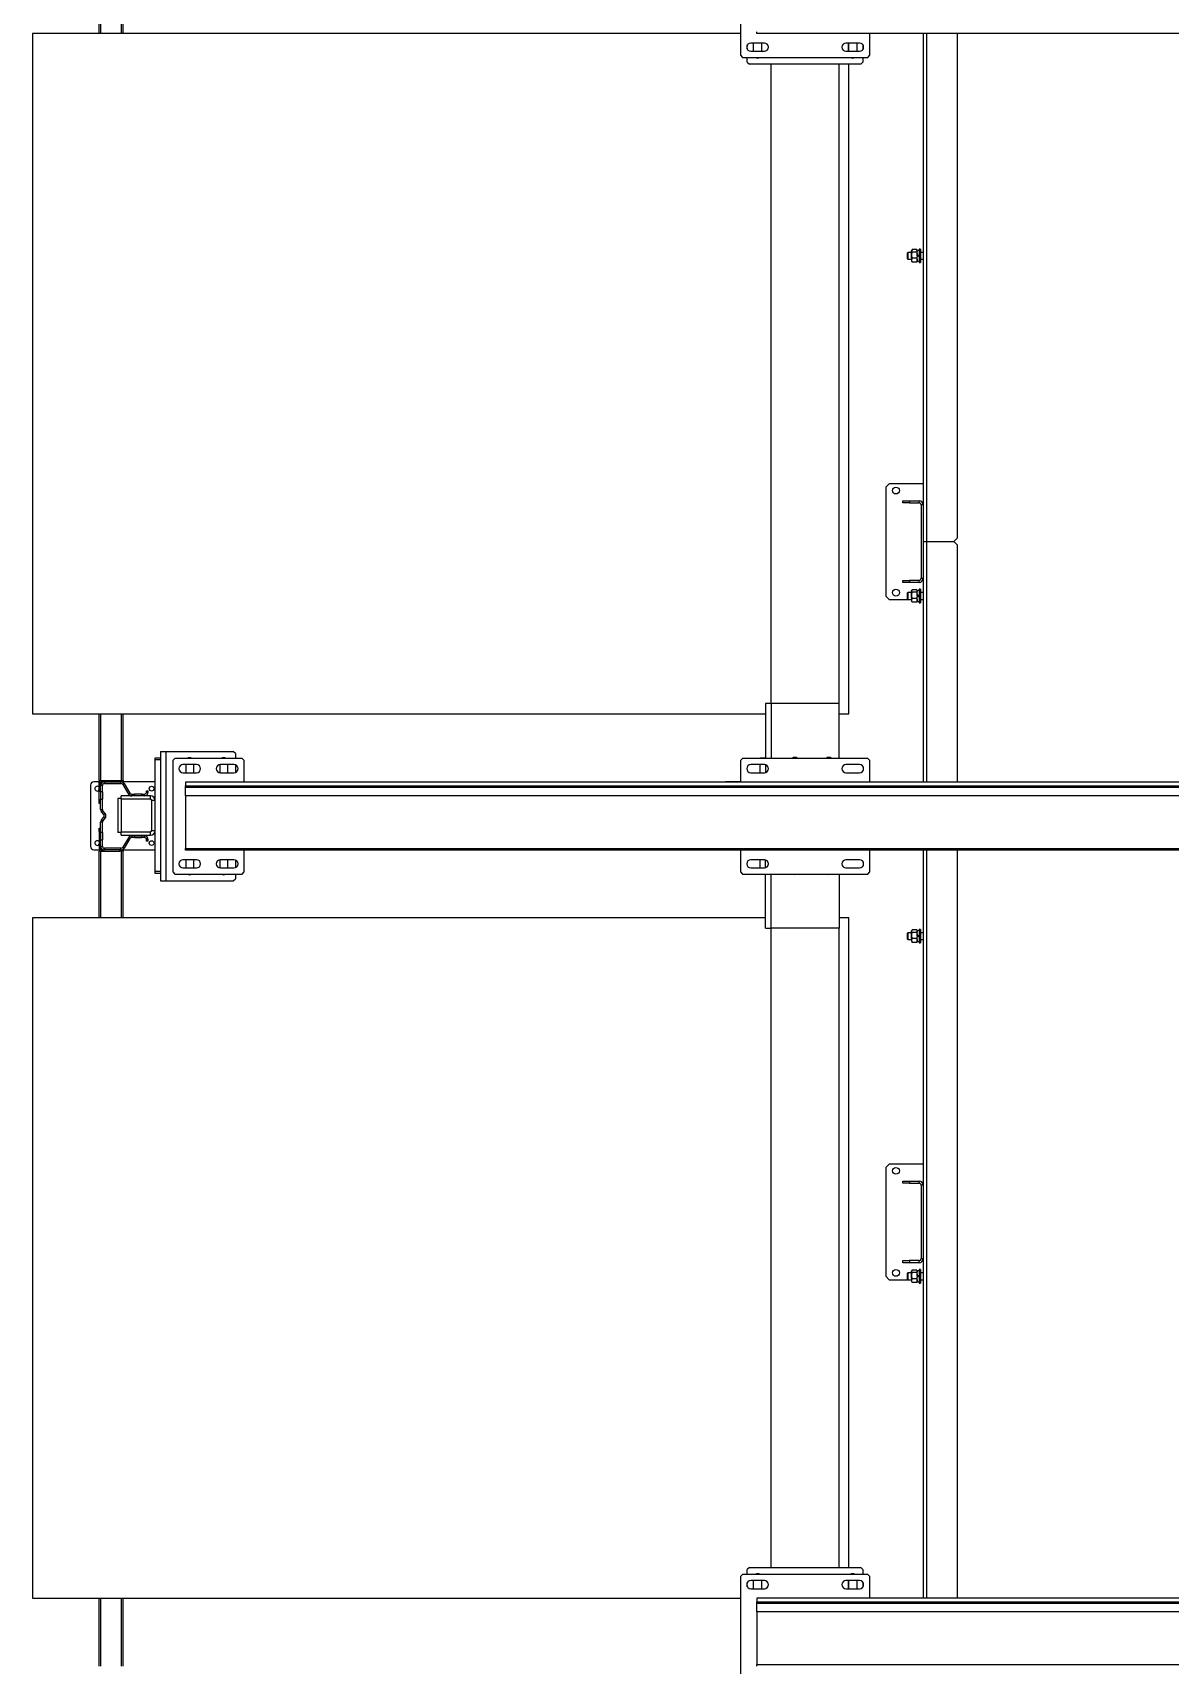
# Model space of a CAD drawing. Header units: millimetres. Extents: x 6622 to 532820, y 3370 to 359312.
# Drawn here: x 461300 to 462973, y 295241 to 297641 of the extents above; entities that cross this region are included whole.
import ezdxf

# ---------------------------------------------------------------- set-up
doc = ezdxf.new("R2010")
doc.units = ezdxf.units.MM

# ---------------------------------------------------------------- blocks, each defined once
blk = doc.blocks.new('A$C6F3A12F4')
at = {"color": 2, "linetype": 'Continuous', "lineweight": 25}
for p, q in [((18085.7, 3475), (18085.7, 225)), ((18091.1, 225), (18091.1, 3475)), ((18093.7, 3475), (18093.7, 225)), ((18105.7, 3475), (18105.7, 225)), ((18183.1, 225), (18183.1, 3475)), ((18185.7, 3475), (18185.7, 225)), ((16985.2, 2635), (16985.2, 1065)), ((19285.2, 2635), (19285.2, 1065)), ((19290.6, 1065), (19290.6, 2635)), ((19293.2, 2635), (19293.2, 1065)), ((19305.2, 2635), (19305.2, 1065)), ((19382.6, 1065), (19382.6, 2635)), ((16985.2, 1359.5), (17727, 1359.5)), ((17732, 1354.5), (17727, 1359.5)), ((17737, 1359.5), (17732, 1354.5)), ((17732, 1314.5), (17732, 1354.5)), ((17737, 1359.5), (18085.7, 1359.5)), ((18185.7, 1359.5), (19285.2, 1359.5)), ((16985.2, 1314.5), (17732, 1314.5)), ((16985.2, 1309.5), (17678, 1309.5)), ((17302, 1305.5), (17302, 1303.5)), ((17302, 1305.5), (17322, 1305.5)), ((17302, 1303.5), (17322, 1303.5)), ((17302.8, 1300), (17302.8, 1293.4)), ((17304.4, 1300.9), (17303.3, 1300.3)), ((17303.9, 1303.5), (17303.9, 1300.9)), ((17312, 1300.9), (17303.9, 1300.9)), ((17306.4, 1300), (17306.4, 1293.4)), ((17307, 1309.5), (17307, 1305.5)), ((17312, 1300.9), (17313.5, 1300.9)), ((17320, 1300.9), (17313.5, 1300.9)), ((17315.5, 1300), (17315.5, 1293.4)), ((17317, 1305.5), (17317, 1309.5)), ((17320.7, 1300.3), (17319.6, 1300.9)), ((17320, 1300.9), (17320, 1303.5)), ((17321.2, 1300), (17321.2, 1293.4)), ((17322, 1303.5), (17322, 1305.5)), ((17647, 1309.5), (17647, 1259.5)), ((17675, 1303.5), (17672, 1303.5)), ((17672, 1289.5), (17672, 1303.5)), ((17675, 1289.5), (17675, 1303.5)), ((17678, 1309.5), (17678, 1306.5)), ((17678, 1309.5), (17786, 1309.5)), ((17678, 1306.5), (17786, 1306.5)), ((17732, 1309.5), (17732, 1314.5)), ((17732, 1314.5), (18085.7, 1314.5)), ((17786, 1309.5), (18085.7, 1309.5)), ((17786, 1306.5), (17786, 1309.5)), ((17792, 1303.5), (17789, 1303.5)), ((17789, 1303.5), (17789, 1289.5)), ((17792, 1303.5), (17792, 1289.5)), ((17802, 1305.5), (17802, 1303.5)), ((17802, 1305.5), (17822, 1305.5)), ((17802, 1303.5), (17822, 1303.5)), ((17802.8, 1300), (17802.8, 1293.4)), ((17804.4, 1300.9), (17803.3, 1300.3)), ((17803.9, 1303.5), (17803.9, 1300.9)), ((17812, 1300.9), (17803.9, 1300.9)), ((17806.4, 1300), (17806.4, 1293.4)), ((17807, 1309.5), (17807, 1305.5)), ((17812, 1300.9), (17813.5, 1300.9)), ((17820, 1300.9), (17813.5, 1300.9)), ((17815.5, 1300), (17815.5, 1293.4)), ((17817, 1305.5), (17817, 1309.5)), ((17820.7, 1300.3), (17819.6, 1300.9)), ((17820, 1300.9), (17820, 1303.5)), ((17821.2, 1300), (17821.2, 1293.4)), ((17822, 1303.5), (17822, 1305.5)), ((18185.7, 1314.5), (19285.2, 1314.5)), ((18185.7, 1309.5), (18678, 1309.5)), ((18302, 1305.5), (18302, 1303.5)), ((18302, 1305.5), (18322, 1305.5)), ((18302, 1303.5), (18322, 1303.5)), ((18302.8, 1300), (18302.8, 1293.4)), ((18304.4, 1300.9), (18303.3, 1300.3)), ((18303.9, 1303.5), (18303.9, 1300.9)), ((18312, 1300.9), (18303.9, 1300.9)), ((18306.4, 1300), (18306.4, 1293.4)), ((18307, 1309.5), (18307, 1305.5)), ((18312, 1300.9), (18313.5, 1300.9)), ((18320, 1300.9), (18313.5, 1300.9)), ((18315.5, 1300), (18315.5, 1293.4)), ((18317, 1305.5), (18317, 1309.5)), ((18320.7, 1300.3), (18319.6, 1300.9)), ((18320, 1300.9), (18320, 1303.5)), ((18321.2, 1300), (18321.2, 1293.4)), ((18322, 1303.5), (18322, 1305.5)), ((18647, 1309.5), (18647, 1259.5)), ((18675, 1303.5), (18672, 1303.5)), ((18672, 1289.5), (18672, 1303.5)), ((18675, 1289.5), (18675, 1303.5)), ((18678, 1309.5), (18678, 1306.5)), ((18678, 1309.5), (18786, 1309.5)), ((18678, 1306.5), (18786, 1306.5)), ((18786, 1309.5), (19285.2, 1309.5)), ((18786, 1306.5), (18786, 1309.5)), ((18792, 1303.5), (18789, 1303.5)), ((18789, 1303.5), (18789, 1289.5)), ((18792, 1303.5), (18792, 1289.5)), ((18802, 1305.5), (18802, 1303.5)), ((18802, 1305.5), (18822, 1305.5)), ((18802, 1303.5), (18822, 1303.5)), ((18802.8, 1300), (18802.8, 1293.4)), ((18804.4, 1300.9), (18803.3, 1300.3)), ((18803.9, 1303.5), (18803.9, 1300.9)), ((18812, 1300.9), (18803.9, 1300.9)), ((18806.4, 1300), (18806.4, 1293.4)), ((18807, 1309.5), (18807, 1305.5)), ((18812, 1300.9), (18813.5, 1300.9)), ((18820, 1300.9), (18813.5, 1300.9)), ((18815.5, 1300), (18815.5, 1293.4)), ((18817, 1305.5), (18817, 1309.5)), ((18820.7, 1300.3), (18819.6, 1300.9)), ((18820, 1300.9), (18820, 1303.5)), ((18821.2, 1300), (18821.2, 1293.4)), ((18822, 1303.5), (18822, 1305.5)), ((17303.3, 1293.1), (17304.4, 1292.5)), ((17314.9, 1292.5), (17304.4, 1292.5)), ((17307, 1292.5), (17307, 1287)), ((17307, 1287), (17307.5, 1286.5)), ((17307, 1287), (17317, 1287)), ((17316.5, 1286.5), (17307.5, 1286.5)), ((17314.9, 1292.5), (17319.6, 1292.5)), ((17316.5, 1286.5), (17317, 1287)), ((17317, 1287), (17317, 1292.5)), ((17319.6, 1292.5), (17320.7, 1293.1)), ((17672, 1289.5), (17675, 1289.5)), ((17672, 1279.5), (17672, 1289.5)), ((17675, 1279.5), (17672, 1279.5)), ((17675, 1289.5), (17675, 1279.5)), ((17789, 1289.5), (17792, 1289.5)), ((17789, 1279.5), (17789, 1289.5)), ((17792, 1279.5), (17789, 1279.5)), ((17792, 1289.5), (17792, 1279.5)), ((17803.3, 1293.1), (17804.4, 1292.5)), ((17814.9, 1292.5), (17804.4, 1292.5)), ((17807, 1292.5), (17807, 1287)), ((17807, 1287), (17807.5, 1286.5)), ((17807, 1287), (17817, 1287)), ((17816.5, 1286.5), (17807.5, 1286.5)), ((17814.9, 1292.5), (17819.6, 1292.5)), ((17816.5, 1286.5), (17817, 1287)), ((17817, 1287), (17817, 1292.5)), ((17817, 1259.5), (17817, 1287)), ((17819.6, 1292.5), (17820.7, 1293.1)), ((18303.3, 1293.1), (18304.4, 1292.5)), ((18314.9, 1292.5), (18304.4, 1292.5)), ((18307, 1292.5), (18307, 1287)), ((18307, 1287), (18307.5, 1286.5)), ((18307, 1287), (18317, 1287)), ((18316.5, 1286.5), (18307.5, 1286.5)), ((18314.9, 1292.5), (18319.6, 1292.5)), ((18316.5, 1286.5), (18317, 1287)), ((18317, 1287), (18317, 1292.5)), ((18319.6, 1292.5), (18320.7, 1293.1)), ((18672, 1289.5), (18675, 1289.5)), ((18672, 1279.5), (18672, 1289.5)), ((18675, 1279.5), (18672, 1279.5)), ((18675, 1289.5), (18675, 1279.5)), ((18789, 1289.5), (18792, 1289.5)), ((18789, 1279.5), (18789, 1289.5)), ((18792, 1279.5), (18789, 1279.5)), ((18792, 1289.5), (18792, 1279.5)), ((18803.3, 1293.1), (18804.4, 1292.5)), ((18814.9, 1292.5), (18804.4, 1292.5)), ((18807, 1292.5), (18807, 1287)), ((18807, 1287), (18807.5, 1286.5)), ((18807, 1287), (18817, 1287)), ((18816.5, 1286.5), (18807.5, 1286.5)), ((18814.9, 1292.5), (18819.6, 1292.5)), ((18816.5, 1286.5), (18817, 1287)), ((18817, 1287), (18817, 1292.5)), ((18817, 1259.5), (18817, 1287)), ((18819.6, 1292.5), (18820.7, 1293.1)), ((17647, 1259.5), (17652, 1254.5)), ((17652, 1254.5), (17812, 1254.5)), ((17812, 1254.5), (17817, 1259.5)), ((18647, 1259.5), (18652, 1254.5)), ((18652, 1254.5), (18812, 1254.5)), ((18812, 1254.5), (18817, 1259.5)), ((17017.2, 1231), (16985.2, 1231)), ((17020.2, 1228), (17017.2, 1231)), ((17020.2, 1044), (17020.2, 1228)), ((18053.7, 1231), (18050.7, 1228)), ((18050.7, 1228), (18050.7, 1044)), ((18085.7, 1231), (18053.7, 1231)), ((18217.7, 1231), (18185.7, 1231)), ((18220.7, 1228), (18217.7, 1231)), ((18220.7, 1044), (18220.7, 1228)), ((19253.2, 1231), (19250.2, 1228)), ((19250.2, 1228), (19250.2, 1044)), ((19285.2, 1231), (19253.2, 1231)), ((16999.2, 1216), (16999.2, 1196)), ((16999.2, 1211.9), (17011.2, 1211.9)), ((17011.2, 1200), (16999.2, 1200)), ((17001.7, 1220.9), (17008.7, 1220.9)), ((17011.2, 1196), (17011.2, 1216)), ((17020.2, 1220.9), (17027.2, 1220.9)), ((17030.2, 1217.9), (17027.2, 1220.9)), ((17030.2, 1217.9), (17030.2, 1053.9)), ((17985.2, 1200), (17030.2, 1200)), ((17985.2, 1185.9), (17985.2, 1200)), ((18059.7, 1216), (18059.7, 1196)), ((18071.7, 1196), (18071.7, 1216)), ((18199.7, 1216), (18199.7, 1196)), ((18211.7, 1196), (18211.7, 1216)), ((18285.2, 1200), (18285.2, 1185.9)), ((19240.2, 1200), (18285.2, 1200)), ((19243.2, 1220.9), (19240.2, 1217.9)), ((19240.2, 1053.9), (19240.2, 1217.9)), ((19243.2, 1220.9), (19250.2, 1220.9)), ((19259.2, 1216), (19259.2, 1196)), ((19259.2, 1211.9), (19271.2, 1211.9)), ((19271.2, 1200), (19259.2, 1200)), ((19261.7, 1220.9), (19268.7, 1220.9)), ((19271.2, 1196), (19271.2, 1216)), ((17011.2, 1199.9), (16999.2, 1199.9)), ((17970.2, 1185.9), (17030.2, 1185.9)), ((17970.2, 1185.9), (17970.2, 1085.9)), ((18050.7, 1185.9), (17970.2, 1185.9)), ((18220.7, 1185.9), (18300.2, 1185.9)), ((18300.2, 1185.9), (18300.2, 1085.9)), ((19240.2, 1185.9), (18300.2, 1185.9)), ((19271.2, 1199.9), (19259.2, 1199.9)), ((17970.2, 1085.9), (17030.2, 1085.9)), ((17970.2, 1085.9), (18050.7, 1085.9)), ((17970.2, 1085.9), (17970.2, 1077.9)), ((18300.2, 1085.9), (18220.7, 1085.9)), ((18300.2, 1077.9), (18300.2, 1085.9)), ((19240.2, 1085.9), (18300.2, 1085.9)), ((16985.2, 1065), (16982.6, 1065)), ((16999.2, 1076), (16999.2, 1056)), ((16999.2, 1071.9), (17011.2, 1071.9)), ((17011.2, 1059.9), (16999.2, 1059.9)), ((17011.2, 1056), (17011.2, 1076)), ((17970.2, 1077.9), (18050.7, 1077.9)), ((17985.2, 0), (17985.2, 1077.9)), ((18049.7, 1069.9), (18049.7, 1077.9)), ((18050.7, 1069.9), (18049.7, 1069.9)), ((18059.7, 1076), (18059.7, 1056)), ((18071.7, 1069.9), (18059.7, 1069.9)), ((18060, 1077.9), (18071.4, 1077.9)), ((18071.7, 1056), (18071.7, 1076)), ((18199.7, 1076), (18199.7, 1056)), ((18211.7, 1069.9), (18199.7, 1069.9)), ((18211.4, 1077.9), (18200, 1077.9)), ((18211.7, 1056), (18211.7, 1076)), ((18300.2, 1077.9), (18220.7, 1077.9)), ((18285.2, 1077.9), (18285.2, 0)), ((19259.2, 1076), (19259.2, 1056)), ((19259.2, 1071.9), (19271.2, 1071.9)), ((19271.2, 1059.9), (19259.2, 1059.9)), ((19271.2, 1056), (19271.2, 1076)), ((19285.2, 1065), (19290.6, 1065)), ((19293.2, 1065), (19290.6, 1065)), ((19305.2, 1065), (19293.2, 1065)), ((19305.2, 1065), (19382.6, 1065)), ((19385.2, 1065), (19382.6, 1065)), ((16853.2, 1041), (17017.2, 1041)), ((16985.2, 1041), (16985.2, 0)), ((17008.4, 1050.9), (17002, 1050.9)), ((17017.2, 1041), (17020.2, 1044)), ((17027.2, 1050.9), (17020.2, 1050.9)), ((17027.2, 1050.9), (17030.2, 1053.9)), ((18050.7, 1044), (18053.7, 1041)), ((18053.7, 1041), (18085.7, 1041)), ((18085.2, 1041), (18085.2, 1020)), ((18185.7, 1041), (18217.7, 1041)), ((18217.7, 1041), (18220.7, 1044)), ((19240.2, 1053.9), (19243.2, 1050.9)), ((19250.2, 1050.9), (19243.2, 1050.9)), ((19250.2, 1044), (19253.2, 1041)), ((19253.2, 1041), (19417.2, 1041)), ((19268.4, 1050.9), (19262, 1050.9)), ((19285.2, 0), (19285.2, 1041)), ((18043.7, 298.1), (18040.7, 295.1)), ((18040.7, 196.1), (18040.7, 295.1)), ((18043.7, 298.1), (18050.7, 298.1)), ((18053.7, 311), (18050.7, 308)), ((18050.7, 308), (18050.7, 209)), ((18085.7, 311), (18053.7, 311)), ((18059.7, 296), (18059.7, 276)), ((18060.1, 298.1), (18071.3, 298.1)), ((18071.7, 276), (18071.7, 296)), ((18217.7, 311), (18185.7, 311)), ((18199.7, 296), (18199.7, 276)), ((18200.1, 298.1), (18211.3, 298.1)), ((18211.7, 276), (18211.7, 296)), ((18220.7, 308), (18217.7, 311)), ((18220.7, 209), (18220.7, 308)), ((18220.7, 298.1), (18227.7, 298.1)), ((18230.7, 295.1), (18227.7, 298.1)), ((18230.7, 196.1), (18230.7, 295.1)), ((18071.7, 287.1), (18059.7, 287.1)), ((18059.8, 275.1), (18071.6, 275.1)), ((18211.7, 287.1), (18199.7, 287.1)), ((18199.8, 275.1), (18211.6, 275.1)), ((18059.7, 241), (18059.7, 221)), ((18071.7, 221), (18071.7, 241)), ((18199.7, 241), (18199.7, 221)), ((18211.7, 221), (18211.7, 241)), ((18071.7, 237.1), (18059.7, 237.1)), ((18059.7, 225.1), (18071.7, 225.1)), ((18085.7, 225), (18091.1, 225)), ((18093.7, 225), (18091.1, 225)), ((18105.7, 225), (18093.7, 225)), ((18105.7, 225), (18183.1, 225)), ((18185.7, 225), (18183.1, 225)), ((18211.7, 237.1), (18199.7, 237.1)), ((18199.7, 225.1), (18211.7, 225.1)), ((18040.7, 196.1), (18230.7, 196.1)), ((18040.7, 188.1), (18040.7, 196.1)), ((18050.7, 209), (18053.7, 206)), ((18053.7, 206), (18217.7, 206)), ((18217.7, 206), (18220.7, 209)), ((18230.7, 188.1), (18230.7, 196.1)), ((18040.7, 188.1), (18230.7, 188.1)), ((18049.7, 180.1), (18049.7, 188.1)), ((18052.7, 180.1), (18049.7, 180.1)), ((18052.7, 188.1), (18052.7, 180.1)), ((18216.7, 180.1), (18052.7, 180.1)), ((18085.2, 180), (18085.2, 133)), ((18098.2, 167.5), (18098.2, 170)), ((18100.2, 170), (18098.2, 170)), ((18100.2, 167.5), (18100.2, 170)), ((18110.7, 173.1), (18105.7, 173.1)), ((18105.7, 173.1), (18105.7, 130.1)), ((18110.7, 173.1), (18110.7, 130.1)), ((18112.7, 180.1), (18112.7, 175.1)), ((18156.7, 175.1), (18112.7, 175.1)), ((18156.7, 175.1), (18156.7, 180.1)), ((18163.7, 173.1), (18158.7, 173.1)), ((18158.7, 130.1), (18158.7, 173.1)), ((18163.7, 130.1), (18163.7, 173.1)), ((18170.2, 170), (18170.2, 167.5)), ((18172.2, 170), (18170.2, 170)), ((18172.2, 170), (18172.2, 167.5)), ((18185.2, 133), (18185.2, 180)), ((18216.7, 180.1), (18216.7, 188.1)), ((18219.7, 180.1), (18216.7, 180.1)), ((18219.7, 188.1), (18219.7, 180.1)), ((18100.2, 167.5), (18098.2, 167.5)), ((18105.7, 164.5), (18103.2, 164.5)), ((18103.2, 160.5), (18103.2, 164.5)), ((18105.7, 160.5), (18103.2, 160.5)), ((18103.2, 160.5), (18103.2, 149.7)), ((18103.2, 149.7), (18105.7, 149.7)), ((18103.2, 145.7), (18103.2, 149.7)), ((18103.2, 145.7), (18105.7, 145.7)), ((18167.2, 164.5), (18164.7, 164.5)), ((18164.7, 164.5), (18164.7, 160.5)), ((18167.2, 160.5), (18164.7, 160.5)), ((18164.7, 149.7), (18164.7, 160.5)), ((18164.7, 149.7), (18164.7, 145.7)), ((18164.7, 149.7), (18167.2, 149.7)), ((18164.7, 145.7), (18167.2, 145.7)), ((18167.2, 164.5), (18167.2, 160.5)), ((18167.2, 149.7), (18167.2, 160.5)), ((18167.2, 149.7), (18167.2, 145.7)), ((18172.2, 167.5), (18170.2, 167.5)), ((16985.2, 133), (16885.2, 133)), ((16985.2, 130.5), (16885.2, 130.5)), ((18083.2, 133), (17985.2, 133)), ((18083.2, 130.5), (17985.2, 130.5)), ((18083.2, 133), (18085.2, 133)), ((18083.2, 128), (18083.2, 133)), ((18083.2, 101), (18083.2, 128)), ((18085.2, 128), (18083.2, 128)), ((18085.2, 133), (18085.2, 129.9)), ((18087.7, 129.9), (18085.2, 129.9)), ((18085.2, 105.5), (18085.2, 129.9)), ((18087.7, 105.5), (18087.7, 129.9)), ((18087.8, 134.6), (18101.8, 143.1)), ((18087.8, 134.6), (18089.1, 132.5)), ((18089.1, 132.5), (18103.1, 141)), ((18103.1, 141), (18101.8, 143.1)), ((18110.7, 130.1), (18105.7, 130.1)), ((18109.7, 130.1), (18159.7, 130.1)), ((18109.7, 130.1), (18109.7, 125.1)), ((18109.7, 125.1), (18159.7, 125.1)), ((18163.7, 130.1), (18158.7, 130.1)), ((18159.7, 130.1), (18159.7, 125.1)), ((18168.6, 143.1), (18167.3, 141)), ((18167.3, 141), (18181.3, 132.5)), ((18168.6, 143.1), (18182.6, 134.6)), ((18181.3, 132.5), (18182.6, 134.6)), ((18185.2, 129.9), (18182.7, 129.9)), ((18182.7, 129.9), (18182.7, 105.5)), ((18185.2, 133), (18187.2, 133)), ((18185.2, 129.9), (18185.2, 133)), ((18185.2, 129.9), (18185.2, 105.5)), ((18187.2, 128), (18185.2, 128)), ((18187.2, 133), (18187.2, 128)), ((18285.2, 133), (18187.2, 133)), ((18285.2, 130.5), (18187.2, 130.5)), ((18187.2, 101), (18187.2, 128)), ((19385.2, 133), (19285.2, 133)), ((19385.2, 130.5), (19285.2, 130.5)), ((16985.2, 100.5), (16885.2, 100.5)), ((16985.2, 98), (16885.2, 98)), ((18083.2, 100.5), (17985.2, 100.5)), ((18083.2, 98), (17985.2, 98)), ((18083.2, 101), (18085.2, 101)), ((18083.2, 101), (18083.2, 100.5)), ((18083.2, 100.5), (18083.2, 98)), ((18085.2, 101), (18085.2, 105.5)), ((18085.2, 105.5), (18087.7, 105.5)), ((18085.2, 98.2), (18085.2, 90)), ((18086.2, 100), (18086.2, 98)), ((18090.7, 100), (18086.2, 100)), ((18112.2, 98), (18086.2, 98)), ((18090.7, 102.5), (18090.7, 100)), ((18099.8, 102.5), (18090.7, 102.5)), ((18099.8, 100), (18090.7, 100)), ((18099.8, 102.5), (18099.8, 100)), ((18099.8, 102.5), (18110.6, 102.5)), ((18099.8, 100), (18110.6, 100)), ((18110.6, 100), (18110.6, 102.5)), ((18125.8, 102.5), (18110.6, 102.5)), ((18125.8, 100), (18110.6, 100)), ((18112.2, 98), (18112.2, 100)), ((18117.2, 98), (18112.2, 98)), ((18117.2, 100), (18117.2, 98)), ((18125.8, 100), (18125.8, 102.5)), ((18131.8, 106.5), (18127.6, 103.2)), ((18127.6, 103.2), (18129.2, 101.2)), ((18133.3, 104.5), (18129.2, 101.2)), ((18133.3, 104.5), (18131.8, 106.5)), ((18138.6, 106.5), (18137.1, 104.5)), ((18141.2, 101.2), (18137.1, 104.5)), ((18142.8, 103.2), (18138.6, 106.5)), ((18141.2, 101.2), (18142.8, 103.2)), ((18144.6, 102.5), (18144.6, 100)), ((18159.8, 102.5), (18144.6, 102.5)), ((18159.8, 100), (18144.6, 100)), ((18153.2, 98), (18153.2, 100)), ((18158.2, 98), (18153.2, 98)), ((18158.2, 100), (18158.2, 98)), ((18158.2, 98), (18184.2, 98)), ((18159.8, 102.5), (18159.8, 100)), ((18159.8, 102.5), (18170.6, 102.5)), ((18159.8, 100), (18170.6, 100)), ((18170.6, 100), (18170.6, 102.5)), ((18179.7, 102.5), (18170.6, 102.5)), ((18179.7, 100), (18170.6, 100)), ((18179.7, 100), (18179.7, 102.5)), ((18179.7, 100), (18184.2, 100)), ((18182.7, 105.5), (18185.2, 105.5)), ((18184.2, 98), (18184.2, 100)), ((18185.2, 101), (18185.2, 105.5)), ((18185.2, 101), (18187.2, 101)), ((18185.2, 90), (18185.2, 98.2)), ((18187.2, 101), (18187.2, 100.5)), ((18187.2, 100.5), (18187.2, 98)), ((18285.2, 100.5), (18187.2, 100.5)), ((18285.2, 98), (18187.2, 98)), ((19385.2, 100.5), (19285.2, 100.5)), ((19385.2, 98), (19285.2, 98)), ((18090.2, 85), (18180.2, 85)), ((16985.2, 0), (17985.2, 0)), ((18285.2, 0), (19285.2, 0))]:
    blk.add_line(p, q, dxfattribs=at)
at = {"color": 2, "linetype": 'Continuous', "lineweight": 25, "flags": 128}
for points in [[(17312, 1300.9), (17311.5, 1301.8), (17311, 1302.6), (17310.5, 1303.5)], [(17312, 1303.5), (17312.5, 1302.6), (17313, 1301.8), (17313.5, 1300.9)], [(17812, 1300.9), (17811.5, 1301.8), (17811, 1302.6), (17810.5, 1303.5)], [(17812, 1303.5), (17812.5, 1302.6), (17813, 1301.8), (17813.5, 1300.9)], [(18312, 1300.9), (18311.5, 1301.8), (18311, 1302.6), (18310.5, 1303.5)], [(18312, 1303.5), (18312.5, 1302.6), (18313, 1301.8), (18313.5, 1300.9)], [(18812, 1300.9), (18811.5, 1301.8), (18811, 1302.6), (18810.5, 1303.5)], [(18812, 1303.5), (18812.5, 1302.6), (18813, 1301.8), (18813.5, 1300.9)]]:
    blk.add_lwpolyline(points, dxfattribs=at)
at = {"color": 2, "linetype": 'Continuous', "lineweight": 25}
for centre, radius in [((17657, 1269.5), 5), ((17807, 1269.5), 5), ((18657, 1269.5), 5), ((18807, 1269.5), 5), ((18095.2, 175), 3.5), ((18175.2, 175), 3.5)]:
    blk.add_circle(centre, radius, dxfattribs=at)
for centre, radius, start, end in [((17678, 1303.5), 6, 90, 180), ((17678, 1303.5), 3, 90, 180), ((17786, 1303.5), 6, 0, 90), ((17786, 1303.5), 3, 0, 90), ((18678, 1303.5), 6, 90, 180), ((18678, 1303.5), 3, 90, 180), ((18786, 1303.5), 6, 0, 90), ((18786, 1303.5), 3, 0, 90), ((17005.2, 1216), 6, 0, 180), ((17015.2, 1205.9), 6, 326.4427, 33.5573), ((18065.7, 1216), 6, 0, 180), ((18205.7, 1216), 6, 0, 180), ((19255.2, 1205.9), 6, 146.4427, 213.5573), ((19265.2, 1216), 6, 0, 180), ((17005.2, 1196), 6, 180, 0), ((18065.7, 1196), 6, 180, 0), ((18205.7, 1196), 6, 180, 0), ((19265.2, 1196), 6, 180, 0), ((18055.2, 1170.9), 6, 138.5904, 221.4096), ((18215.2, 1170.9), 6, 336.4435, 23.5565), ((18055.2, 1120.9), 6, 138.5904, 221.4096), ((18215.2, 1120.9), 6, 336.4435, 23.5565), ((17005.2, 1076), 6, 0, 180), ((18065.7, 1076), 6, 0, 180), ((18205.7, 1076), 6, 0, 180), ((19265.2, 1076), 6, 0, 180), ((17005.2, 1056), 6, 180, 0), ((17015.2, 1065.9), 6, 326.4427, 33.5573), ((18065.7, 1056), 6, 180, 0), ((18205.7, 1056), 6, 180, 0), ((19255.2, 1065.9), 6, 146.4427, 213.5573), ((19265.2, 1056), 6, 180, 0), ((18090.2, 1020), 5, 180, 205.8419), ((18065.7, 296), 6, 0, 180), ((18205.7, 296), 6, 0, 180), ((18055.7, 281.1), 6, 146.4427, 213.5573), ((18065.7, 276), 6, 180, 0), ((18205.7, 276), 6, 180, 0), ((18215.7, 281.1), 6, 326.4427, 33.5573), ((18065.7, 241), 6, 0, 180), ((18205.7, 241), 6, 0, 180), ((18055.7, 231.1), 6, 146.4427, 213.5573), ((18065.7, 221), 6, 180, 0), ((18205.7, 221), 6, 180, 0), ((18215.7, 231.1), 6, 326.4427, 33.5573), ((18100.2, 164.5), 5.5, 0, 90), ((18112.7, 173.1), 7, 90, 180), ((18112.7, 173.1), 2, 90, 180), ((18156.7, 173.1), 7, 0, 90), ((18156.7, 173.1), 2, 0, 90), ((18170.2, 164.5), 5.5, 90, 180), ((18100.2, 164.5), 3, 0, 90), ((18100.2, 145.7), 3, 301.4296, 0), ((18100.2, 145.7), 5.5, 301.4296, 0), ((18170.2, 145.7), 5.5, 180, 238.5704), ((18170.2, 164.5), 3, 90, 180), ((18170.2, 145.7), 3, 180, 238.5704), ((18090.7, 129.9), 5.5, 121.4296, 180), ((18090.7, 129.9), 3, 121.4296, 180), ((18179.7, 129.9), 3, 0, 58.5704), ((18179.7, 129.9), 5.5, 0, 58.5704), ((18086.2, 101), 3, 180, 270), ((18090.7, 105.5), 5.5, 180, 270), ((18086.2, 101), 1, 180, 270), ((18090.7, 105.5), 3, 180, 270), ((18095.2, 95), 3.5, 121.0027, 0), ((18095.2, 95), 3.5, 0, 58.9973), ((18125.8, 105.5), 3, 270, 308.6598), ((18125.8, 105.5), 5.5, 270, 308.6598), ((18135.2, 102.2), 5.5, 51.3402, 128.6598), ((18135.2, 102.2), 3, 51.3402, 128.6598), ((18144.6, 105.5), 5.5, 231.3402, 270), ((18144.6, 105.5), 3, 231.3402, 270), ((18175.2, 95), 3.5, 121.0027, 0), ((18175.2, 95), 3.5, 0, 58.9973), ((18179.7, 105.5), 5.5, 270, 0), ((18179.7, 105.5), 3, 270, 0), ((18184.2, 101), 1, 270, 0), ((18184.2, 101), 3, 270, 0), ((18090.2, 90), 5, 180, 270), ((18180.2, 90), 5, 270, 0)]:
    blk.add_arc(centre, radius, start, end, dxfattribs=at)
for points, knots in [([(17302.8, 1300), (17303.3, 1300.2), (17304, 1300.7), (17305, 1300.7), (17305.8, 1300.4), (17306.2, 1300.1), (17306.4, 1300)], [0, 0, 0, 0, 0.363637, 0.612794, 0.868669, 1, 1, 1, 1]), ([(17306.4, 1300), (17307.2, 1300.2), (17308.8, 1300.6), (17311.2, 1300.7), (17313.4, 1300.5), (17314.8, 1300.2), (17315.5, 1300)], [0, 0, 0, 0, 0.264522, 0.534908, 0.765371, 1, 1, 1, 1]), ([(17315.5, 1300), (17316, 1300.2), (17317, 1300.6), (17318.5, 1300.7), (17319.9, 1300.5), (17320.7, 1300.2), (17321.2, 1300)], [0, 0, 0, 0, 0.264587, 0.534953, 0.765275, 1, 1, 1, 1]), ([(17321.2, 1300), (17321, 1300.1), (17320.8, 1300.2), (17320.7, 1300.3), (17320.7, 1300.3)], [0, 0, 0, 0, 0.908808, 1, 1, 1, 1]), ([(17802.8, 1300), (17803.3, 1300.2), (17804, 1300.7), (17805, 1300.7), (17805.8, 1300.4), (17806.2, 1300.1), (17806.4, 1300)], [0, 0, 0, 0, 0.363637, 0.612794, 0.868669, 1, 1, 1, 1]), ([(17806.4, 1300), (17807.2, 1300.2), (17808.8, 1300.6), (17811.2, 1300.7), (17813.4, 1300.5), (17814.8, 1300.2), (17815.5, 1300)], [0, 0, 0, 0, 0.264522, 0.534908, 0.765371, 1, 1, 1, 1]), ([(17815.5, 1300), (17816, 1300.2), (17817, 1300.6), (17818.5, 1300.7), (17819.9, 1300.5), (17820.7, 1300.2), (17821.2, 1300)], [0, 0, 0, 0, 0.264587, 0.534953, 0.765275, 1, 1, 1, 1]), ([(17821.2, 1300), (17821, 1300.1), (17820.8, 1300.2), (17820.7, 1300.3), (17820.7, 1300.3)], [0, 0, 0, 0, 0.908808, 1, 1, 1, 1]), ([(18302.8, 1300), (18303.3, 1300.2), (18304, 1300.7), (18305, 1300.7), (18305.8, 1300.4), (18306.2, 1300.1), (18306.4, 1300)], [0, 0, 0, 0, 0.363637, 0.612794, 0.868669, 1, 1, 1, 1]), ([(18306.4, 1300), (18307.2, 1300.2), (18308.8, 1300.6), (18311.2, 1300.7), (18313.4, 1300.5), (18314.8, 1300.2), (18315.5, 1300)], [0, 0, 0, 0, 0.264522, 0.534908, 0.765371, 1, 1, 1, 1]), ([(18315.5, 1300), (18316, 1300.2), (18317, 1300.6), (18318.5, 1300.7), (18319.9, 1300.5), (18320.7, 1300.2), (18321.2, 1300)], [0, 0, 0, 0, 0.264587, 0.534953, 0.765275, 1, 1, 1, 1]), ([(18321.2, 1300), (18321, 1300.1), (18320.8, 1300.2), (18320.7, 1300.3), (18320.7, 1300.3)], [0, 0, 0, 0, 0.908808, 1, 1, 1, 1]), ([(18802.8, 1300), (18803.3, 1300.2), (18804, 1300.7), (18805, 1300.7), (18805.8, 1300.4), (18806.2, 1300.1), (18806.4, 1300)], [0, 0, 0, 0, 0.363637, 0.612794, 0.868669, 1, 1, 1, 1]), ([(18806.4, 1300), (18807.2, 1300.2), (18808.8, 1300.6), (18811.2, 1300.7), (18813.4, 1300.5), (18814.8, 1300.2), (18815.5, 1300)], [0, 0, 0, 0, 0.264522, 0.534908, 0.765371, 1, 1, 1, 1]), ([(18815.5, 1300), (18816, 1300.2), (18817, 1300.6), (18818.5, 1300.7), (18819.9, 1300.5), (18820.7, 1300.2), (18821.2, 1300)], [0, 0, 0, 0, 0.264587, 0.534953, 0.765275, 1, 1, 1, 1]), ([(18821.2, 1300), (18821, 1300.1), (18820.8, 1300.2), (18820.7, 1300.3), (18820.7, 1300.3)], [0, 0, 0, 0, 0.908808, 1, 1, 1, 1]), ([(17306.4, 1293.4), (17306.2, 1293.3), (17305.8, 1293), (17305, 1292.7), (17304, 1292.7), (17303.3, 1293.2), (17302.8, 1293.4)], [0, 0, 0, 0, 0.13133, 0.380798, 0.636361, 1, 1, 1, 1]), ([(17315.5, 1293.4), (17314.7, 1293.2), (17313.1, 1292.8), (17310.7, 1292.7), (17308.5, 1292.9), (17307.1, 1293.2), (17306.4, 1293.4)], [0, 0, 0, 0, 0.26472, 0.534906, 0.76537, 1, 1, 1, 1]), ([(17321.2, 1293.4), (17320.7, 1293.2), (17319.7, 1292.8), (17318.2, 1292.7), (17316.8, 1292.9), (17316, 1293.2), (17315.5, 1293.4)], [0, 0, 0, 0, 0.264585, 0.534952, 0.765396, 1, 1, 1, 1]), ([(17320.7, 1293.1), (17320.7, 1293.1), (17320.8, 1293.2), (17321, 1293.3), (17321.2, 1293.4)], [0, 0, 0, 0, 0.09115, 1, 1, 1, 1]), ([(17806.4, 1293.4), (17806.2, 1293.3), (17805.8, 1293), (17805, 1292.7), (17804, 1292.7), (17803.3, 1293.2), (17802.8, 1293.4)], [0, 0, 0, 0, 0.13133, 0.380798, 0.636361, 1, 1, 1, 1]), ([(17815.5, 1293.4), (17814.7, 1293.2), (17813.1, 1292.8), (17810.7, 1292.7), (17808.5, 1292.9), (17807.1, 1293.2), (17806.4, 1293.4)], [0, 0, 0, 0, 0.26472, 0.534906, 0.76537, 1, 1, 1, 1]), ([(17821.2, 1293.4), (17820.7, 1293.2), (17819.7, 1292.8), (17818.2, 1292.7), (17816.8, 1292.9), (17816, 1293.2), (17815.5, 1293.4)], [0, 0, 0, 0, 0.264585, 0.534952, 0.765396, 1, 1, 1, 1]), ([(17820.7, 1293.1), (17820.7, 1293.1), (17820.8, 1293.2), (17821, 1293.3), (17821.2, 1293.4)], [0, 0, 0, 0, 0.09115, 1, 1, 1, 1]), ([(18306.4, 1293.4), (18306.2, 1293.3), (18305.8, 1293), (18305, 1292.7), (18304, 1292.7), (18303.3, 1293.2), (18302.8, 1293.4)], [0, 0, 0, 0, 0.13133, 0.380798, 0.636361, 1, 1, 1, 1]), ([(18315.5, 1293.4), (18314.7, 1293.2), (18313.1, 1292.8), (18310.7, 1292.7), (18308.5, 1292.9), (18307.1, 1293.2), (18306.4, 1293.4)], [0, 0, 0, 0, 0.26472, 0.534906, 0.76537, 1, 1, 1, 1]), ([(18321.2, 1293.4), (18320.7, 1293.2), (18319.7, 1292.8), (18318.2, 1292.7), (18316.8, 1292.9), (18316, 1293.2), (18315.5, 1293.4)], [0, 0, 0, 0, 0.264585, 0.534952, 0.765396, 1, 1, 1, 1]), ([(18320.7, 1293.1), (18320.7, 1293.1), (18320.8, 1293.2), (18321, 1293.3), (18321.2, 1293.4)], [0, 0, 0, 0, 0.09115, 1, 1, 1, 1]), ([(18806.4, 1293.4), (18806.2, 1293.3), (18805.8, 1293), (18805, 1292.7), (18804, 1292.7), (18803.3, 1293.2), (18802.8, 1293.4)], [0, 0, 0, 0, 0.13133, 0.380798, 0.636361, 1, 1, 1, 1]), ([(18815.5, 1293.4), (18814.7, 1293.2), (18813.1, 1292.8), (18810.7, 1292.7), (18808.5, 1292.9), (18807.1, 1293.2), (18806.4, 1293.4)], [0, 0, 0, 0, 0.26472, 0.534906, 0.76537, 1, 1, 1, 1]), ([(18821.2, 1293.4), (18820.7, 1293.2), (18819.7, 1292.8), (18818.2, 1292.7), (18816.8, 1292.9), (18816, 1293.2), (18815.5, 1293.4)], [0, 0, 0, 0, 0.264585, 0.534952, 0.765396, 1, 1, 1, 1]), ([(18820.7, 1293.1), (18820.7, 1293.1), (18820.8, 1293.2), (18821, 1293.3), (18821.2, 1293.4)], [0, 0, 0, 0, 0.09115, 1, 1, 1, 1])]:
    blk.add_open_spline(points, degree=3, knots=knots, dxfattribs=at)

msp = doc.modelspace()

# ---------------------------------------------------------------- block references
at = {"color": 0, "rotation": 270}
msp.add_blockref('A$C6F3A12F4', (461300, 314625.198), dxfattribs=at)

doc.saveas('drawing.dxf')
